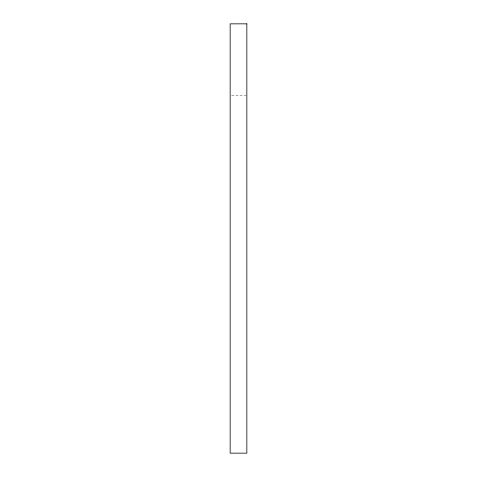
<?xml version="1.0" encoding="UTF-8"?>
<svg xmlns="http://www.w3.org/2000/svg" width="477" height="477" viewBox="0 0 477 477"><rect width="100%" height="100%" fill="white"/><g stroke="black" fill="none" stroke-linecap="round" stroke-linejoin="round"><path stroke-width="0.36" stroke-dasharray="2.38 1.79" d="M231.601 95.4L246.12 95.4"/><path stroke-width="0.72" d="M246.847 23.85L230.152 23.85L230.152 453.15L246.847 453.15L246.847 23.85"/></g></svg>
